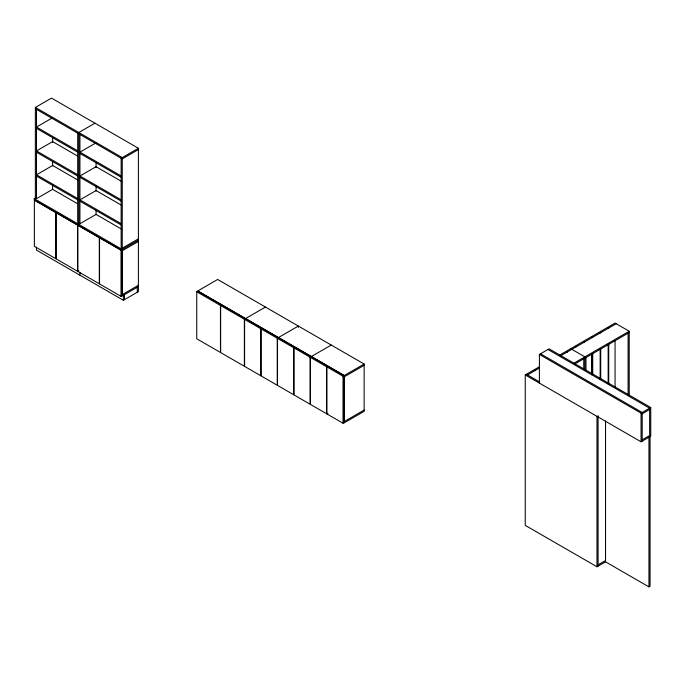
<?xml version="1.0" encoding="UTF-8"?>
<svg xmlns="http://www.w3.org/2000/svg" width="685" height="685" viewBox="0 0 685 685"><rect width="100%" height="100%" fill="white"/><g stroke="black" fill="none" stroke-linecap="round" stroke-linejoin="round"><path stroke-width="1.03" d="M52.625 185.087L52.625 189.343L36.485 198.659L35.363 198.008L35.363 107.425L51.503 98.109L138.396 148.277L138.396 291.604L123.377 300.278L36.485 250.111L36.485 247.105M52.625 117.743L36.485 127.059L77.696 150.854M94.95 123.189L78.809 132.505L78.809 223.096M96.071 142.831L79.931 152.147L121.142 175.934M34.25 198.659L121.142 248.826L121.142 250.111L34.25 199.943L34.25 198.659L36.065 197.605M35.363 107.425L122.255 157.593L138.396 148.277M138.396 149.561L122.255 158.877L35.363 108.709M79.511 222.693L77.696 223.738L77.696 225.031M77.696 133.155L77.696 222.454L79.931 223.738L96.071 214.422L96.071 210.167M77.568 271.251L77.568 225.1L56.093 212.701L56.093 258.853L77.568 271.251L78.689 270.609M121.142 248.826L138.396 238.859M122.135 249.537L122.135 295.697L121.014 296.34L99.539 283.941L99.539 237.789L121.014 250.188L138.396 240.152M122.255 250.761L138.396 241.445M122.255 294.618L138.396 285.302M138.396 286.595L122.255 295.911L122.255 249.468M196.749 291.767L197.871 291.125L221.58 304.808L220.459 305.459L196.749 291.767L196.749 338.784L220.459 352.467L220.459 305.459M220.647 305.561L221.769 304.919L245.47 318.602L244.357 319.253L220.647 305.561L220.647 352.578L244.357 366.261L244.357 319.253M245.598 318.534L265.455 307.068M244.605 319.39L245.718 318.748L261.918 328.098L260.805 328.749L244.605 319.39L244.605 366.406L260.805 375.757L260.805 328.749M261.053 328.886L262.167 328.243L278.367 337.594L277.254 338.244L261.053 328.886L261.053 375.902L277.254 385.253L277.254 338.244M278.495 337.525L298.352 326.06L298.352 327.353M277.502 338.381L278.615 337.739L294.815 347.089L293.702 347.74L277.502 338.381L277.502 385.398L293.702 394.748L293.702 347.74M293.951 347.877L295.064 347.235L311.264 356.585L310.142 357.236L293.951 347.877L293.951 394.894L310.142 404.244L310.142 357.236M311.384 356.517L331.249 345.052M310.391 357.373L311.512 356.731L327.713 366.081L326.591 366.732L310.391 357.373L310.391 404.39L326.591 413.74L326.591 366.732M326.839 366.869L327.961 366.227L344.161 375.577L344.161 422.594L343.039 423.236L326.839 413.886L326.839 366.869L343.039 376.228L344.161 375.577M344.281 375.508L364.146 364.043L364.146 411.342L344.281 422.808L344.281 375.508L197.811 290.945L217.667 279.471L364.146 364.043M344.281 376.801L364.146 365.336M326.839 413.886L327.961 413.243M344.281 421.523L364.146 410.05M539.403 383.103L539.403 354.436L549.087 348.853L650.75 407.541L650.75 436.208L641.066 441.799L525.249 374.935L525.249 525.369L596.969 566.769L605.531 561.828L648.952 586.891L650.065 586.249L650.065 435.814M525.249 374.935L533.821 369.994L534.934 370.636M539.343 366.8L534.377 369.669L535.49 370.311M559.225 355.327L565.844 351.499L566.957 352.15M527.484 374.935L539.634 367.922M560.339 355.969L616.183 323.731M573.782 363.264L629.215 331.257L629.215 395.57M574.706 364.018L629.215 332.55M539.403 354.436L641.066 413.132L650.75 407.541M642.188 413.783L649.637 409.476M642.188 439.864L649.637 435.566M598.091 564.834L605.531 560.535M629.215 331.257L615.062 323.089L607.612 327.387L608.734 328.029M608.169 328.355L607.056 327.713L599.606 332.011L600.728 332.653M600.163 332.978L599.05 332.328L591.6 336.635L592.722 337.277M592.157 337.602L591.044 336.951L583.594 341.25L584.716 341.901M584.151 342.217L583.038 341.575L575.588 345.874L576.702 346.524M576.145 346.841L575.032 346.199L566.401 351.182L567.522 351.825M570.716 348.691L584.87 356.859L584.87 369.9M547.966 349.496L649.637 408.192L649.637 436.859M540.525 353.794L642.188 412.49L642.188 441.157M526.371 374.293L539.652 381.965M36.485 128.352L77.696 152.147M79.931 153.431L121.142 177.227M77.345 155.889L52.625 141.607L36.485 150.923L77.696 174.718M121.707 181.499L96.071 166.695L79.931 176.011L121.142 199.806M36.485 152.216L77.696 176.011M79.931 177.295L121.142 201.09M77.345 179.753L52.625 165.47L36.485 174.795L77.696 198.581M121.707 205.363L96.071 190.558L79.931 199.874L121.142 223.67M36.485 176.079L77.696 199.874M79.931 201.167L121.142 224.954M52.428 189.231L77.388 203.642M95.874 214.311L121.759 229.252M648.952 436.465L648.952 586.891M641.066 413.132L641.066 441.799M628.094 333.193L628.094 395.142M615.062 340.625L615.062 387.616M608.734 343.921L608.734 384.174M608.169 344.247L608.169 383.437M605.531 421.001L605.531 561.828M600.728 348.545L600.728 379.267M600.163 348.87L600.163 379.593M598.091 415.701L598.091 566.127M596.969 416.343L596.969 566.769M592.722 353.169L592.722 374.352M592.157 353.486L592.157 374.678M591.6 353.58L591.6 374.772M585.983 357.501L585.983 370.32M583.748 358.794L583.748 369.429M343.039 376.228L343.039 423.236M137.283 287.238L137.283 292.255M124.49 294.618L124.49 299.636M123.377 295.261L123.377 300.278M122.255 157.593L122.255 248.175L121.142 247.533L121.142 158.235M121.014 250.188L121.014 296.34M96.071 162.336L96.071 167.645M96.071 185.721L96.071 191.038M79.931 134.44L79.931 223.738M79.931 272.185L79.931 275.199M52.625 137.248L52.625 142.566M52.625 161.703L52.625 165.95M36.485 109.36L36.485 198.659M55.845 212.555L34.37 200.157L34.37 246.317L55.845 258.716L55.845 212.555M99.291 237.644L77.816 225.245L77.816 271.397L99.291 283.796L99.291 237.644"/></g></svg>
